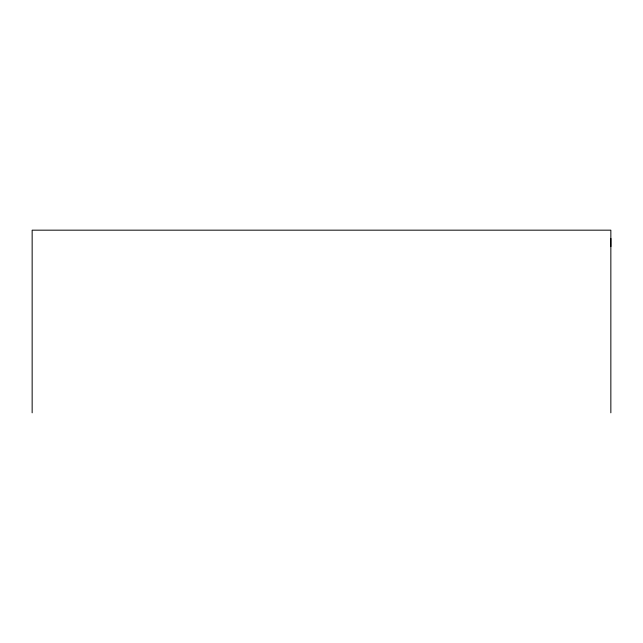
<?xml version="1.0" encoding="UTF-8"?>
<svg xmlns="http://www.w3.org/2000/svg" width="643" height="643" viewBox="0 0 643 643"><rect width="100%" height="100%" fill="white"/><g stroke="black" fill="none" stroke-linecap="round" stroke-linejoin="round"><path stroke-width="0.96" d="M610.85 246.623L610.85 238.4M610.85 412.83L610.85 230.17L32.15 230.17L32.15 412.83"/></g></svg>
